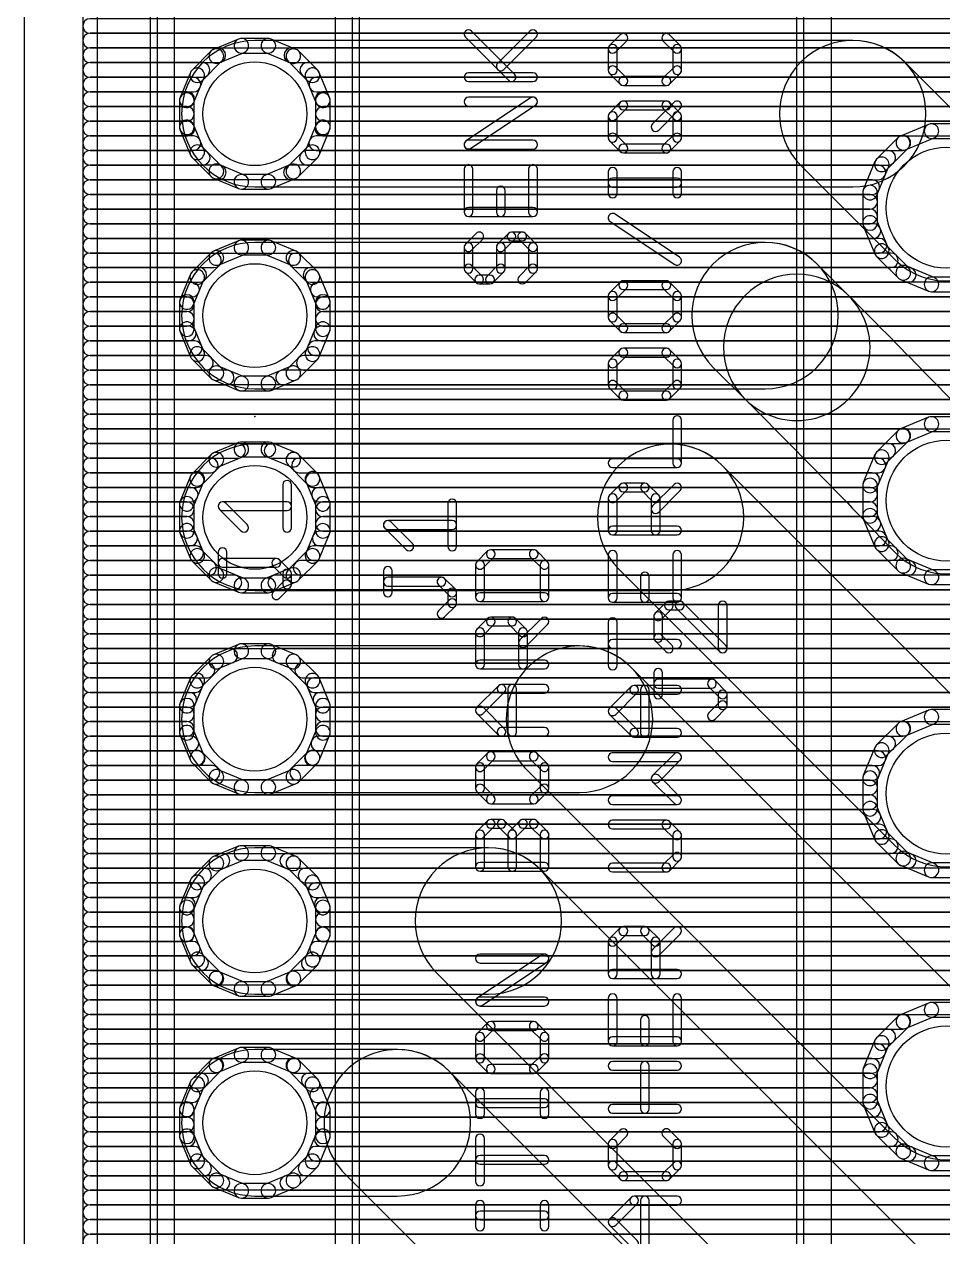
# Model space of a CAD drawing. Extents: x 0 to 26.1, y 0 to 65.5.
# Drawn here: x 0 to 15.93, y 21.67 to 42.7 of the extents above; entities that cross this region are included whole.
import ezdxf

# ---------------------------------------------------------------- set-up
doc = ezdxf.new("R2010")
doc.units = 0
for name, color, linetype in [('1-Top', 22, 'CONTINUOUS'), ('16-Bottom', 175, 'CONTINUOUS'), ('17-Pads', 82, 'CONTINUOUS'), ('20-Dimension', 7, 'CONTINUOUS'), ('21-tPlace', 253, 'CONTINUOUS'), ('23-tOrigins', 7, 'CONTINUOUS'), ('25-tNames', 253, 'CONTINUOUS'), ('46-Milling', 140, 'CONTINUOUS'), ('51-tDocu', 22, 'CONTINUOUS')]:
    doc.layers.add(name, color=color, linetype=linetype)

# ---------------------------------------------------------------- blocks, each defined once
blk = doc.blocks.new('ROUNDP')
blk.add_circle((0, 0), 0.5)

msp = doc.modelspace()

# ---------------------------------------------------------------- linework, layer by layer
at = {"layer": '1-Top'}
for points in [[(4, 39.88), (14.37, 39.88, 1), (14.37, 42.42), (4, 42.42, 1)], [(13.472, 40.252), (15.102, 38.622, 1), (16.898, 40.418), (15.268, 42.048, 1)], [(4, 36.38), (12.85, 36.38, 1), (12.85, 38.92), (4, 38.92, 1)], [(11.952, 36.752), (12.502, 36.202, 1), (14.298, 37.998), (13.748, 38.548, 1)], [(15.0817, 33.5627, 1), (16.9183, 35.3173, 0.0057), (14.298, 37.998, 1), (12.502, 36.202, -0.0057)], [(4, 32.88), (11.21, 32.88, 1), (11.21, 35.42), (4, 35.42, 1)], [(10.312, 33.252), (15.102, 28.462, 1), (16.898, 30.258), (12.108, 35.048, 1)], [(4, 29.38), (9.63, 29.38, 1), (9.63, 31.92), (4, 31.92, 1)], [(8.732, 29.752), (15.102, 23.382, 1), (16.898, 25.178), (10.528, 31.548, 1)], [(4, 25.88), (8.05, 25.88, 1), (8.05, 28.42), (4, 28.42, 1)], [(7.152, 26.252), (15.102, 18.302, 1), (16.898, 20.098), (8.948, 28.048, 1)], [(4, 22.38), (6.47, 22.38, 1), (6.47, 24.92), (4, 24.92, 1)], [(5.572, 22.752), (15.102, 13.222, 1), (16.898, 15.018), (7.368, 24.548, 1)]]:
    msp.add_lwpolyline(points, format="xyb", close=True, dxfattribs=at)
at = {"layer": '16-Bottom'}
for points in [[(1.2699, 1.1429), (1.2699, 64.357, 1), (1.0159, 64.357), (1.0159, 1.1429, 1)], [(1.1429, 42.545), (25.7657, 42.545, 1), (25.7657, 42.799), (1.1429, 42.799, 1)], [(1.1429, 42.291), (25.7653, 42.291, 1), (25.7653, 42.545), (1.1429, 42.545, 1)], [(1.1429, 42.037), (3.3662, 42.037, 1), (3.3662, 42.291), (1.1429, 42.291, 1)], [(3.2421, 42.2396), (2.9103, 41.9078, 1), (3.0899, 41.7282), (3.4217, 42.06, 1)], [(3.7167, 42.4466), (3.2833, 42.2671, 1), (3.3805, 42.0325), (3.8139, 42.212, 1)], [(4.2346, 42.4563), (3.7653, 42.4563, 1), (3.7653, 42.2023), (4.2346, 42.2023, 1)], [(4.7166, 42.2671), (4.2832, 42.4466, 1), (4.186, 42.212), (4.6194, 42.0325, 1)], [(4.6338, 42.037), (25.7649, 42.037, 1), (25.7649, 42.291), (4.6338, 42.291, 1)], [(5.0896, 41.9078), (4.7578, 42.2396, 1), (4.5782, 42.06), (4.91, 41.7282, 1)], [(1.1429, 41.783), (3.0921, 41.783, 1), (3.0921, 42.037), (1.1429, 42.037, 1)], [(2.8828, 41.8666), (2.7033, 41.4332, 1), (2.9379, 41.336), (3.1174, 41.7694, 1)], [(4.9078, 41.783), (25.7646, 41.783, 1), (25.7646, 42.037), (4.9078, 42.037, 1)], [(5.2966, 41.4332), (5.1171, 41.8666, 1), (4.8825, 41.7694), (5.062, 41.336, 1)], [(1.1429, 41.529), (2.9331, 41.529, 1), (2.9331, 41.783), (1.1429, 41.783, 1)], [(5.0669, 41.529), (25.7642, 41.529, 1), (25.7642, 41.783), (5.0669, 41.783, 1)], [(1.1429, 41.275), (2.8279, 41.275, 1), (2.8279, 41.529), (1.1429, 41.529, 1)], [(2.6936, 41.3846), (2.6936, 40.9153, 1), (2.9476, 40.9153), (2.9476, 41.3846, 1)], [(5.1721, 41.275), (25.7638, 41.275, 1), (25.7638, 41.529), (5.1721, 41.529, 1)], [(5.3063, 40.9153), (5.3063, 41.3846, 1), (5.0523, 41.3846), (5.0523, 40.9153, 1)], [(1.1429, 41.021), (2.8206, 41.021, 1), (2.8206, 41.275), (1.1429, 41.275, 1)], [(5.1793, 41.021), (25.7634, 41.021, 1), (25.7634, 41.275), (5.1793, 41.275, 1)], [(1.1429, 40.767), (2.8294, 40.767, 1), (2.8294, 41.021), (1.1429, 41.021, 1)], [(2.7033, 40.8667), (2.8828, 40.4333, 1), (3.1174, 40.5305), (2.9379, 40.9639, 1)], [(5.1171, 40.4333), (5.2966, 40.8667, 1), (5.062, 40.9639), (4.8825, 40.5305, 1)], [(5.1704, 40.767), (25.763, 40.767, 1), (25.763, 41.021), (5.1704, 41.021, 1)], [(15.6869, 40.9666), (15.1983, 40.7642, 1), (15.2955, 40.5296), (15.7841, 40.732, 1)], [(16.2644, 40.9763), (15.7355, 40.9763, 1), (15.7355, 40.7223), (16.2644, 40.7223, 1)], [(1.1429, 40.513), (2.9346, 40.513, 1), (2.9346, 40.767), (1.1429, 40.767, 1)], [(2.9103, 40.3921), (3.2421, 40.0603, 1), (3.4217, 40.2399), (3.0899, 40.5717, 1)], [(4.7578, 40.0603), (5.0896, 40.3921, 1), (4.91, 40.5717), (4.5782, 40.2399, 1)], [(5.0652, 40.513), (15.24, 40.513, 1), (15.24, 40.767), (5.0652, 40.767, 1)], [(15.1571, 40.7367), (14.7832, 40.3628, 1), (14.9628, 40.1832), (15.3367, 40.5571, 1)], [(1.1429, 40.259), (3.096, 40.259, 1), (3.096, 40.513), (1.1429, 40.513, 1)], [(4.9039, 40.259), (14.986, 40.259, 1), (14.986, 40.513), (4.9039, 40.513, 1)], [(14.7557, 40.3216), (14.5533, 39.833, 1), (14.7879, 39.7358), (14.9903, 40.2244, 1)], [(1.1429, 40.005), (3.3756, 40.005, 1), (3.3756, 40.259), (1.1429, 40.259, 1)], [(3.2833, 40.0328), (3.7167, 39.8533, 1), (3.8139, 40.0879), (3.3805, 40.2674, 1)], [(4.2832, 39.8533), (4.7166, 40.0328, 1), (4.6194, 40.2674), (4.186, 40.0879, 1)], [(4.6242, 40.005), (14.8146, 40.005, 1), (14.8146, 40.259), (4.6242, 40.259, 1)], [(1.1429, 39.751), (14.7094, 39.751, 1), (14.7094, 40.005), (1.1429, 40.005, 1)], [(3.7653, 39.8436), (4.2346, 39.8436, 1), (4.2346, 40.0976), (3.7653, 40.0976, 1)], [(1.1429, 39.497), (14.6706, 39.497, 1), (14.6706, 39.751), (1.1429, 39.751, 1)], [(14.5436, 39.7844), (14.5436, 39.2555, 1), (14.7976, 39.2555), (14.7976, 39.7844, 1)], [(1.1429, 39.243), (14.6706, 39.243, 1), (14.6706, 39.497), (1.1429, 39.497, 1)], [(14.5533, 39.2069), (14.7557, 38.7183, 1), (14.9903, 38.8155), (14.7879, 39.3041, 1)], [(1.1429, 38.989), (14.7283, 38.989, 1), (14.7283, 39.243), (1.1429, 39.243, 1)], [(1.1429, 38.735), (14.8336, 38.735, 1), (14.8336, 38.989), (1.1429, 38.989, 1)], [(3.7167, 38.9466), (3.2833, 38.7671, 1), (3.3805, 38.5325), (3.8139, 38.712, 1)], [(4.2346, 38.9563), (3.7653, 38.9563, 1), (3.7653, 38.7023), (4.2346, 38.7023, 1)], [(4.7166, 38.7671), (4.2832, 38.9466, 1), (4.186, 38.712), (4.6194, 38.5325, 1)], [(1.1429, 38.481), (3.2901, 38.481, 1), (3.2901, 38.735), (1.1429, 38.735, 1)], [(3.2421, 38.7396), (2.9103, 38.4078, 1), (3.0899, 38.2282), (3.4217, 38.56, 1)], [(5.0896, 38.4078), (4.7578, 38.7396, 1), (4.5782, 38.56), (4.91, 38.2282, 1)], [(4.7098, 38.481), (15.0319, 38.481, 1), (15.0319, 38.735), (4.7098, 38.735, 1)], [(14.7832, 38.6771), (15.1571, 38.3032, 1), (15.3367, 38.4828), (14.9628, 38.8567, 1)], [(15.1983, 38.2757), (15.6869, 38.0733, 1), (15.7841, 38.3079), (15.2955, 38.5103, 1)], [(1.1429, 38.227), (3.0361, 38.227, 1), (3.0361, 38.481), (1.1429, 38.481, 1)], [(2.8828, 38.3666), (2.7033, 37.9332, 1), (2.9379, 37.836), (3.1174, 38.2694, 1)], [(4.9638, 38.227), (15.341, 38.227, 1), (15.341, 38.481), (4.9638, 38.481, 1)], [(5.2966, 37.9332), (5.1171, 38.3666, 1), (4.8825, 38.2694), (5.062, 37.836, 1)], [(15.7355, 38.0636), (16.2644, 38.0636, 1), (16.2644, 38.3176), (15.7355, 38.3176, 1)], [(1.1429, 37.973), (2.9099, 37.973, 1), (2.9099, 38.227), (1.1429, 38.227, 1)], [(5.0901, 37.973), (25.7586, 37.973, 1), (25.7586, 38.227), (5.0901, 38.227, 1)], [(1.1429, 37.719), (2.8206, 37.719, 1), (2.8206, 37.973), (1.1429, 37.973, 1)], [(2.6936, 37.8846), (2.6936, 37.4153, 1), (2.9476, 37.4153), (2.9476, 37.8846, 1)], [(5.3063, 37.4153), (5.3063, 37.8846, 1), (5.0523, 37.8846), (5.0523, 37.4153, 1)], [(5.1793, 37.719), (25.7583, 37.719, 1), (25.7583, 37.973), (5.1793, 37.973, 1)], [(1.1429, 37.465), (2.8206, 37.465, 1), (2.8206, 37.719), (1.1429, 37.719, 1)], [(5.1793, 37.465), (25.7579, 37.465, 1), (25.7579, 37.719), (5.1793, 37.719, 1)], [(1.1429, 37.211), (2.8526, 37.211, 1), (2.8526, 37.465), (1.1429, 37.465, 1)], [(2.7033, 37.3667), (2.8828, 36.9333, 1), (3.1174, 37.0305), (2.9379, 37.4639, 1)], [(5.1171, 36.9333), (5.2966, 37.3667, 1), (5.062, 37.4639), (4.8825, 37.0305, 1)], [(5.1472, 37.211), (25.7575, 37.211, 1), (25.7575, 37.465), (5.1472, 37.465, 1)], [(1.1429, 36.957), (2.9578, 36.957, 1), (2.9578, 37.211), (1.1429, 37.211, 1)], [(2.9103, 36.8921), (3.2421, 36.5603, 1), (3.4217, 36.7399), (3.0899, 37.0717, 1)], [(4.7578, 36.5603), (5.0896, 36.8921, 1), (4.91, 37.0717), (4.5782, 36.7399, 1)], [(5.042, 36.957), (25.7571, 36.957, 1), (25.7571, 37.211), (5.042, 37.211, 1)], [(1.1429, 36.703), (3.152, 36.703, 1), (3.152, 36.957), (1.1429, 36.957, 1)], [(4.8479, 36.703), (25.7567, 36.703, 1), (25.7567, 36.957), (4.8479, 36.957, 1)], [(1.1429, 36.449), (3.5108, 36.449, 1), (3.5108, 36.703), (1.1429, 36.703, 1)], [(3.2833, 36.5328), (3.7167, 36.3533, 1), (3.8139, 36.5879), (3.3805, 36.7674, 1)], [(3.7653, 36.3436), (4.2346, 36.3436, 1), (4.2346, 36.5976), (3.7653, 36.5976, 1)], [(4.2832, 36.3533), (4.7166, 36.5328, 1), (4.6194, 36.7674), (4.186, 36.5879, 1)], [(4.489, 36.449), (25.7563, 36.449, 1), (25.7563, 36.703), (4.489, 36.703, 1)], [(1.1429, 36.195), (25.7559, 36.195, 1), (25.7559, 36.449), (1.1429, 36.449, 1)], [(1.1429, 35.941), (25.7555, 35.941, 1), (25.7555, 36.195), (1.1429, 36.195, 1)], [(1.1429, 35.687), (25.7551, 35.687, 1), (25.7551, 35.941), (1.1429, 35.941, 1)], [(15.6869, 35.8866), (15.1983, 35.6842, 1), (15.2955, 35.4496), (15.7841, 35.652, 1)], [(16.2644, 35.8963), (15.7355, 35.8963, 1), (15.7355, 35.6423), (16.2644, 35.6423, 1)], [(1.1429, 35.433), (15.24, 35.433, 1), (15.24, 35.687), (1.1429, 35.687, 1)], [(15.1571, 35.6567), (14.7832, 35.2828, 1), (14.9628, 35.1032), (15.3367, 35.4771, 1)], [(1.1429, 35.179), (3.7091, 35.179, 1), (3.7091, 35.433), (1.1429, 35.433, 1)], [(3.7167, 35.4466), (3.2833, 35.2671, 1), (3.3805, 35.0325), (3.8139, 35.212, 1)], [(4.2346, 35.4563), (3.7653, 35.4563, 1), (3.7653, 35.2023), (4.2346, 35.2023, 1)], [(4.7166, 35.2671), (4.2832, 35.4466, 1), (4.186, 35.212), (4.6194, 35.0325, 1)], [(4.2909, 35.179), (14.986, 35.179, 1), (14.986, 35.433), (4.2909, 35.433, 1)], [(1.1429, 34.925), (3.2341, 34.925, 1), (3.2341, 35.179), (1.1429, 35.179, 1)], [(3.2421, 35.2396), (2.9103, 34.9078, 1), (3.0899, 34.7282), (3.4217, 35.06, 1)], [(5.0896, 34.9078), (4.7578, 35.2396, 1), (4.5782, 35.06), (4.91, 34.7282, 1)], [(4.7658, 34.925), (14.8146, 34.925, 1), (14.8146, 35.179), (4.7658, 35.179, 1)], [(14.7557, 35.2416), (14.5533, 34.753, 1), (14.7879, 34.6558), (14.9903, 35.1444, 1)], [(1.1429, 34.671), (2.9919, 34.671, 1), (2.9919, 34.925), (1.1429, 34.925, 1)], [(2.8828, 34.8666), (2.7033, 34.4332, 1), (2.9379, 34.336), (3.1174, 34.7694, 1)], [(5.2966, 34.4332), (5.1171, 34.8666, 1), (4.8825, 34.7694), (5.062, 34.336, 1)], [(5.0081, 34.671), (14.7094, 34.671, 1), (14.7094, 34.925), (5.0081, 34.925, 1)], [(14.5436, 34.7044), (14.5436, 34.1755, 1), (14.7976, 34.1755), (14.7976, 34.7044, 1)], [(1.1429, 34.417), (2.8867, 34.417, 1), (2.8867, 34.671), (1.1429, 34.671, 1)], [(2.6936, 34.3846), (2.6936, 33.9153, 1), (2.9476, 33.9153), (2.9476, 34.3846, 1)], [(5.1133, 34.417), (14.6706, 34.417, 1), (14.6706, 34.671), (5.1133, 34.671, 1)], [(5.3063, 33.9153), (5.3063, 34.3846, 1), (5.0523, 34.3846), (5.0523, 33.9153, 1)], [(1.1429, 34.163), (2.8206, 34.163, 1), (2.8206, 34.417), (1.1429, 34.417, 1)], [(5.1793, 34.163), (14.6706, 34.163, 1), (14.6706, 34.417), (5.1793, 34.417, 1)], [(14.5533, 34.1269), (14.7557, 33.6383, 1), (14.9903, 33.7355), (14.7879, 34.2241, 1)], [(1.1429, 33.909), (2.8206, 33.909, 1), (2.8206, 34.163), (1.1429, 34.163, 1)], [(5.1793, 33.909), (14.7283, 33.909, 1), (14.7283, 34.163), (5.1793, 34.163, 1)], [(1.1429, 33.655), (2.8758, 33.655, 1), (2.8758, 33.909), (1.1429, 33.909, 1)], [(2.7033, 33.8667), (2.8828, 33.4333, 1), (3.1174, 33.5305), (2.9379, 33.9639, 1)], [(5.1171, 33.4333), (5.2966, 33.8667, 1), (5.062, 33.9639), (4.8825, 33.5305, 1)], [(5.124, 33.655), (14.8336, 33.655, 1), (14.8336, 33.909), (5.124, 33.909, 1)], [(1.1429, 33.401), (2.981, 33.401, 1), (2.981, 33.655), (1.1429, 33.655, 1)], [(5.0188, 33.401), (15.0319, 33.401, 1), (15.0319, 33.655), (5.0188, 33.655, 1)], [(14.7832, 33.5971), (15.1571, 33.2232, 1), (15.3367, 33.4028), (14.9628, 33.7767, 1)], [(2.9103, 33.3921), (3.2421, 33.0603, 1), (3.4217, 33.2399), (3.0899, 33.5717, 1)], [(4.7578, 33.0603), (5.0896, 33.3921, 1), (4.91, 33.5717), (4.5782, 33.2399, 1)], [(15.1983, 33.1957), (15.6869, 32.9933, 1), (15.7841, 33.2279), (15.2955, 33.4303, 1)], [(1.1429, 33.147), (3.208, 33.147, 1), (3.208, 33.401), (1.1429, 33.401, 1)], [(3.2833, 33.0328), (3.7167, 32.8533, 1), (3.8139, 33.0879), (3.3805, 33.2674, 1)], [(4.2832, 32.8533), (4.7166, 33.0328, 1), (4.6194, 33.2674), (4.186, 33.0879, 1)], [(4.7919, 33.147), (15.341, 33.147, 1), (15.341, 33.401), (4.7919, 33.401, 1)], [(15.7355, 32.9836), (16.2644, 32.9836, 1), (16.2644, 33.2376), (15.7355, 33.2376, 1)], [(1.1429, 32.893), (3.646, 32.893, 1), (3.646, 33.147), (1.1429, 33.147, 1)], [(3.7653, 32.8436), (4.2346, 32.8436, 1), (4.2346, 33.0976), (3.7653, 33.0976, 1)], [(4.3538, 32.893), (25.7508, 32.893, 1), (25.7508, 33.147), (4.3538, 33.147, 1)], [(1.1429, 32.639), (25.7504, 32.639, 1), (25.7504, 32.893), (1.1429, 32.893, 1)], [(1.1429, 32.385), (25.75, 32.385, 1), (25.75, 32.639), (1.1429, 32.639, 1)], [(1.1429, 32.131), (25.7496, 32.131, 1), (25.7496, 32.385), (1.1429, 32.385, 1)], [(1.1429, 31.877), (25.7492, 31.877, 1), (25.7492, 32.131), (1.1429, 32.131, 1)], [(1.1429, 31.623), (3.5739, 31.623, 1), (3.5739, 31.877), (1.1429, 31.877, 1)], [(3.2421, 31.7396), (2.9103, 31.4078, 1), (3.0899, 31.2282), (3.4217, 31.56, 1)], [(3.7167, 31.9466), (3.2833, 31.7671, 1), (3.3805, 31.5325), (3.8139, 31.712, 1)], [(4.2346, 31.9563), (3.7653, 31.9563, 1), (3.7653, 31.7023), (4.2346, 31.7023, 1)], [(4.7166, 31.7671), (4.2832, 31.9466, 1), (4.186, 31.712), (4.6194, 31.5325, 1)], [(4.4261, 31.623), (25.7488, 31.623, 1), (25.7488, 31.877), (4.4261, 31.877, 1)], [(5.0896, 31.4078), (4.7578, 31.7396, 1), (4.5782, 31.56), (4.91, 31.2282, 1)], [(1.1429, 31.369), (3.1781, 31.369, 1), (3.1781, 31.623), (1.1429, 31.623, 1)], [(4.8218, 31.369), (25.7484, 31.369, 1), (25.7484, 31.623), (4.8218, 31.623, 1)], [(1.1429, 31.115), (2.9687, 31.115, 1), (2.9687, 31.369), (1.1429, 31.369, 1)], [(2.8828, 31.3666), (2.7033, 30.9332, 1), (2.9379, 30.836), (3.1174, 31.2694, 1)], [(5.2966, 30.9332), (5.1171, 31.3666, 1), (4.8825, 31.2694), (5.062, 30.836, 1)], [(5.0313, 31.115), (25.748, 31.115, 1), (25.748, 31.369), (5.0313, 31.369, 1)], [(1.1429, 30.861), (2.8635, 30.861, 1), (2.8635, 31.115), (1.1429, 31.115, 1)], [(2.6936, 30.8846), (2.6936, 30.4153, 1), (2.9476, 30.4153), (2.9476, 30.8846, 1)], [(5.1365, 30.861), (25.7476, 30.861, 1), (25.7476, 31.115), (5.1365, 31.115, 1)], [(5.3063, 30.4153), (5.3063, 30.8846, 1), (5.0523, 30.8846), (5.0523, 30.4153, 1)], [(1.1429, 30.607), (2.8206, 30.607, 1), (2.8206, 30.861), (1.1429, 30.861, 1)], [(5.1793, 30.607), (25.7472, 30.607, 1), (25.7472, 30.861), (5.1793, 30.861, 1)], [(15.6869, 30.8066), (15.1983, 30.6042, 1), (15.2955, 30.3696), (15.7841, 30.572, 1)], [(16.2644, 30.8163), (15.7355, 30.8163, 1), (15.7355, 30.5623), (16.2644, 30.5623, 1)], [(1.1429, 30.353), (2.8206, 30.353, 1), (2.8206, 30.607), (1.1429, 30.607, 1)], [(2.7033, 30.3667), (2.8828, 29.9333, 1), (3.1174, 30.0305), (2.9379, 30.4639, 1)], [(5.1171, 29.9333), (5.2966, 30.3667, 1), (5.062, 30.4639), (4.8825, 30.0305, 1)], [(5.1793, 30.353), (15.24, 30.353, 1), (15.24, 30.607), (5.1793, 30.607, 1)], [(15.1571, 30.5767), (14.7832, 30.2028, 1), (14.9628, 30.0232), (15.3367, 30.3971, 1)], [(1.1429, 30.099), (2.899, 30.099, 1), (2.899, 30.353), (1.1429, 30.353, 1)], [(5.1008, 30.099), (14.986, 30.099, 1), (14.986, 30.353), (5.1008, 30.353, 1)], [(1.1429, 29.845), (3.01, 29.845, 1), (3.01, 30.099), (1.1429, 30.099, 1)], [(2.9103, 29.8921), (3.2421, 29.5603, 1), (3.4217, 29.7399), (3.0899, 30.0717, 1)], [(4.7578, 29.5603), (5.0896, 29.8921, 1), (4.91, 30.0717), (4.5782, 29.7399, 1)], [(4.9899, 29.845), (14.8146, 29.845, 1), (14.8146, 30.099), (4.9899, 30.099, 1)], [(14.7557, 30.1616), (14.5533, 29.673, 1), (14.7879, 29.5758), (14.9903, 30.0644, 1)], [(1.1429, 29.591), (3.264, 29.591, 1), (3.264, 29.845), (1.1429, 29.845, 1)], [(3.2833, 29.5328), (3.7167, 29.3533, 1), (3.8139, 29.5879), (3.3805, 29.7674, 1)], [(4.2832, 29.3533), (4.7166, 29.5328, 1), (4.6194, 29.7674), (4.186, 29.5879, 1)], [(4.7359, 29.591), (14.7094, 29.591, 1), (14.7094, 29.845), (4.7359, 29.845, 1)], [(14.5436, 29.6244), (14.5436, 29.0955, 1), (14.7976, 29.0955), (14.7976, 29.6244, 1)], [(1.1429, 29.337), (14.6706, 29.337, 1), (14.6706, 29.591), (1.1429, 29.591, 1)], [(3.7653, 29.3436), (4.2346, 29.3436, 1), (4.2346, 29.5976), (3.7653, 29.5976, 1)], [(1.1429, 29.083), (14.6706, 29.083, 1), (14.6706, 29.337), (1.1429, 29.337, 1)], [(1.1429, 28.829), (14.7283, 28.829, 1), (14.7283, 29.083), (1.1429, 29.083, 1)], [(14.5533, 29.0469), (14.7557, 28.5583, 1), (14.9903, 28.6555), (14.7879, 29.1441, 1)], [(1.1429, 28.575), (14.8336, 28.575, 1), (14.8336, 28.829), (1.1429, 28.829, 1)], [(14.7832, 28.5171), (15.1571, 28.1432, 1), (15.3367, 28.3228), (14.9628, 28.6967, 1)], [(1.1429, 28.321), (15.0319, 28.321, 1), (15.0319, 28.575), (1.1429, 28.575, 1)], [(3.7167, 28.4466), (3.2833, 28.2671, 1), (3.3805, 28.0325), (3.8139, 28.212, 1)], [(4.2346, 28.4563), (3.7653, 28.4563, 1), (3.7653, 28.2023), (4.2346, 28.2023, 1)], [(4.7166, 28.2671), (4.2832, 28.4466, 1), (4.186, 28.212), (4.6194, 28.0325, 1)], [(1.1429, 28.067), (3.4387, 28.067, 1), (3.4387, 28.321), (1.1429, 28.321, 1)], [(3.2421, 28.2396), (2.9103, 27.9078, 1), (3.0899, 27.7282), (3.4217, 28.06, 1)], [(4.5613, 28.067), (15.341, 28.067, 1), (15.341, 28.321), (4.5613, 28.321, 1)], [(5.0896, 27.9078), (4.7578, 28.2396, 1), (4.5782, 28.06), (4.91, 27.7282, 1)], [(15.1983, 28.1157), (15.6869, 27.9133, 1), (15.7841, 28.1479), (15.2955, 28.3503, 1)], [(1.1429, 27.813), (3.1221, 27.813, 1), (3.1221, 28.067), (1.1429, 28.067, 1)], [(4.8778, 27.813), (25.7429, 27.813, 1), (25.7429, 28.067), (4.8778, 28.067, 1)], [(15.7355, 27.9036), (16.2644, 27.9036, 1), (16.2644, 28.1576), (15.7355, 28.1576, 1)], [(1.1429, 27.559), (2.9455, 27.559, 1), (2.9455, 27.813), (1.1429, 27.813, 1)], [(2.8828, 27.8666), (2.7033, 27.4332, 1), (2.9379, 27.336), (3.1174, 27.7694, 1)], [(5.2966, 27.4332), (5.1171, 27.8666, 1), (4.8825, 27.7694), (5.062, 27.336, 1)], [(5.0545, 27.559), (25.7425, 27.559, 1), (25.7425, 27.813), (5.0545, 27.813, 1)], [(1.1429, 27.305), (2.8403, 27.305, 1), (2.8403, 27.559), (1.1429, 27.559, 1)], [(5.1597, 27.305), (25.7421, 27.305, 1), (25.7421, 27.559), (5.1597, 27.559, 1)], [(2.6936, 27.3846), (2.6936, 26.9153, 1), (2.9476, 26.9153), (2.9476, 27.3846, 1)], [(5.3063, 26.9153), (5.3063, 27.3846, 1), (5.0523, 27.3846), (5.0523, 26.9153, 1)], [(1.1429, 27.051), (2.8206, 27.051, 1), (2.8206, 27.305), (1.1429, 27.305, 1)], [(5.1793, 27.051), (25.7417, 27.051, 1), (25.7417, 27.305), (5.1793, 27.305, 1)], [(1.1429, 26.797), (2.8206, 26.797, 1), (2.8206, 27.051), (1.1429, 27.051, 1)], [(2.7033, 26.8667), (2.8828, 26.4333, 1), (3.1174, 26.5305), (2.9379, 26.9639, 1)], [(5.1171, 26.4333), (5.2966, 26.8667, 1), (5.062, 26.9639), (4.8825, 26.5305, 1)], [(5.1793, 26.797), (25.7413, 26.797, 1), (25.7413, 27.051), (5.1793, 27.051, 1)], [(1.1429, 26.543), (2.9221, 26.543, 1), (2.9221, 26.797), (1.1429, 26.797, 1)], [(5.0777, 26.543), (25.7409, 26.543, 1), (25.7409, 26.797), (5.0777, 26.797, 1)], [(1.1429, 26.289), (3.066, 26.289, 1), (3.066, 26.543), (1.1429, 26.543, 1)], [(2.9103, 26.3921), (3.2421, 26.0603, 1), (3.4217, 26.2399), (3.0899, 26.5717, 1)], [(4.7578, 26.0603), (5.0896, 26.3921, 1), (4.91, 26.5717), (4.5782, 26.2399, 1)], [(4.9339, 26.289), (25.7405, 26.289, 1), (25.7405, 26.543), (4.9339, 26.543, 1)], [(1.1429, 26.035), (3.32, 26.035, 1), (3.32, 26.289), (1.1429, 26.289, 1)], [(4.6799, 26.035), (25.7401, 26.035, 1), (25.7401, 26.289), (4.6799, 26.289, 1)], [(3.2833, 26.0328), (3.7167, 25.8533, 1), (3.8139, 26.0879), (3.3805, 26.2674, 1)], [(3.7653, 25.8436), (4.2346, 25.8436, 1), (4.2346, 26.0976), (3.7653, 26.0976, 1)], [(4.2832, 25.8533), (4.7166, 26.0328, 1), (4.6194, 26.2674), (4.186, 26.0879, 1)], [(1.1429, 25.781), (25.7397, 25.781, 1), (25.7397, 26.035), (1.1429, 26.035, 1)], [(1.1429, 25.527), (25.7393, 25.527, 1), (25.7393, 25.781), (1.1429, 25.781, 1)], [(15.6869, 25.7266), (15.1983, 25.5242, 1), (15.2955, 25.2896), (15.7841, 25.492, 1)], [(16.2644, 25.7363), (15.7355, 25.7363, 1), (15.7355, 25.4823), (16.2644, 25.4823, 1)], [(1.1429, 25.273), (15.24, 25.273, 1), (15.24, 25.527), (1.1429, 25.527, 1)], [(15.1571, 25.4967), (14.7832, 25.1228, 1), (14.9628, 24.9432), (15.3367, 25.3171, 1)], [(1.1429, 25.019), (14.986, 25.019, 1), (14.986, 25.273), (1.1429, 25.273, 1)], [(14.7557, 25.0816), (14.5533, 24.593, 1), (14.7879, 24.4958), (14.9903, 24.9844, 1)], [(1.1429, 24.765), (14.8146, 24.765, 1), (14.8146, 25.019), (1.1429, 25.019, 1)], [(3.7167, 24.9466), (3.2833, 24.7671, 1), (3.3805, 24.5325), (3.8139, 24.712, 1)], [(4.2346, 24.9563), (3.7653, 24.9563, 1), (3.7653, 24.7023), (4.2346, 24.7023, 1)], [(4.7166, 24.7671), (4.2832, 24.9466, 1), (4.186, 24.712), (4.6194, 24.5325, 1)], [(1.1429, 24.511), (3.3201, 24.511, 1), (3.3201, 24.765), (1.1429, 24.765, 1)], [(3.2421, 24.7396), (2.9103, 24.4078, 1), (3.0899, 24.2282), (3.4217, 24.56, 1)], [(5.0896, 24.4078), (4.7578, 24.7396, 1), (4.5782, 24.56), (4.91, 24.2282, 1)], [(4.6798, 24.511), (14.7094, 24.511, 1), (14.7094, 24.765), (4.6798, 24.765, 1)], [(14.5436, 24.5444), (14.5436, 24.0155, 1), (14.7976, 24.0155), (14.7976, 24.5444, 1)], [(1.1429, 24.257), (3.0661, 24.257, 1), (3.0661, 24.511), (1.1429, 24.511, 1)], [(2.8828, 24.3666), (2.7033, 23.9332, 1), (2.9379, 23.836), (3.1174, 24.2694, 1)], [(4.9338, 24.257), (14.6706, 24.257, 1), (14.6706, 24.511), (4.9338, 24.511, 1)], [(5.2966, 23.9332), (5.1171, 24.3666, 1), (4.8825, 24.2694), (5.062, 23.836, 1)], [(1.1429, 24.003), (2.9223, 24.003, 1), (2.9223, 24.257), (1.1429, 24.257, 1)], [(5.0777, 24.003), (14.6706, 24.003, 1), (14.6706, 24.257), (5.0777, 24.257, 1)], [(1.1429, 23.749), (2.8206, 23.749, 1), (2.8206, 24.003), (1.1429, 24.003, 1)], [(2.6936, 23.8846), (2.6936, 23.4153, 1), (2.9476, 23.4153), (2.9476, 23.8846, 1)], [(5.3063, 23.4153), (5.3063, 23.8846, 1), (5.0523, 23.8846), (5.0523, 23.4153, 1)], [(5.1793, 23.749), (14.7283, 23.749, 1), (14.7283, 24.003), (5.1793, 24.003, 1)], [(14.5533, 23.9669), (14.7557, 23.4783, 1), (14.9903, 23.5755), (14.7879, 24.0641, 1)], [(1.1429, 23.495), (2.8206, 23.495, 1), (2.8206, 23.749), (1.1429, 23.749, 1)], [(5.1793, 23.495), (14.8336, 23.495, 1), (14.8336, 23.749), (5.1793, 23.749, 1)], [(14.7832, 23.4371), (15.1571, 23.0632, 1), (15.3367, 23.2428), (14.9628, 23.6167, 1)], [(1.1429, 23.241), (2.8401, 23.241, 1), (2.8401, 23.495), (1.1429, 23.495, 1)], [(2.7033, 23.3667), (2.8828, 22.9333, 1), (3.1174, 23.0305), (2.9379, 23.4639, 1)], [(5.1171, 22.9333), (5.2966, 23.3667, 1), (5.062, 23.4639), (4.8825, 23.0305, 1)], [(5.1597, 23.241), (15.0319, 23.241, 1), (15.0319, 23.495), (5.1597, 23.495, 1)], [(1.1429, 22.987), (2.9453, 22.987, 1), (2.9453, 23.241), (1.1429, 23.241, 1)], [(5.0545, 22.987), (15.341, 22.987, 1), (15.341, 23.241), (5.0545, 23.241, 1)], [(15.1983, 23.0357), (15.6869, 22.8333, 1), (15.7841, 23.0679), (15.2955, 23.2703, 1)], [(1.1429, 22.733), (3.122, 22.733, 1), (3.122, 22.987), (1.1429, 22.987, 1)], [(2.9103, 22.8921), (3.2421, 22.5603, 1), (3.4217, 22.7399), (3.0899, 23.0717, 1)], [(4.7578, 22.5603), (5.0896, 22.8921, 1), (4.91, 23.0717), (4.5782, 22.7399, 1)], [(4.8779, 22.733), (25.735, 22.733, 1), (25.735, 22.987), (4.8779, 22.987, 1)], [(15.7355, 22.8236), (16.2644, 22.8236, 1), (16.2644, 23.0776), (15.7355, 23.0776, 1)], [(1.1429, 22.479), (3.4383, 22.479, 1), (3.4383, 22.733), (1.1429, 22.733, 1)], [(3.2833, 22.5328), (3.7167, 22.3533, 1), (3.8139, 22.5879), (3.3805, 22.7674, 1)], [(4.2832, 22.3533), (4.7166, 22.5328, 1), (4.6194, 22.7674), (4.186, 22.5879, 1)], [(4.5615, 22.479), (25.7346, 22.479, 1), (25.7346, 22.733), (4.5615, 22.733, 1)], [(3.7653, 22.3436), (4.2346, 22.3436, 1), (4.2346, 22.5976), (3.7653, 22.5976, 1)], [(1.1429, 22.225), (25.7342, 22.225, 1), (25.7342, 22.479), (1.1429, 22.479, 1)], [(1.1429, 21.971), (25.7338, 21.971, 1), (25.7338, 22.225), (1.1429, 22.225, 1)], [(1.1429, 21.717), (25.7334, 21.717, 1), (25.7334, 21.971), (1.1429, 21.971, 1)], [(1.1429, 21.463), (25.733, 21.463, 1), (25.733, 21.717), (1.1429, 21.717, 1)]]:
    msp.add_lwpolyline(points, format="xyb", close=True, dxfattribs=at)
at = {"layer": '20-Dimension'}
msp.add_line((0, 65.5), (0, 0), dxfattribs=at)
at = {"layer": '21-tPlace'}
for points in [[(13.5235, 0.785), (13.5235, 63.015, 1), (13.3965, 63.015), (13.3965, 0.785, 1)], [(2.3135, 14.9), (2.3135, 56.9, 1), (2.1865, 56.9), (2.1865, 14.9, 1)], [(5.6865, 56.9), (5.6865, 14.9, 1), (5.8135, 14.9), (5.8135, 56.9, 1)], [(8.5049, 41.838), (7.7592, 42.5837, 1), (7.6514, 42.4759), (8.3971, 41.7302, 1)], [(8.3185, 41.9166), (8.8777, 42.4759, 1), (8.7699, 42.5837), (8.2107, 42.0244, 1)], [(10.3378, 42.5176), (10.1514, 42.3311, 1), (10.2592, 42.2233), (10.4456, 42.4098, 1)], [(11.3777, 42.3311), (11.1913, 42.5176, 1), (11.0835, 42.4098), (11.2699, 42.2233, 1)], [(10.1291, 42.2772), (10.1291, 41.9044, 1), (10.2815, 41.9044), (10.2815, 42.2772, 1)], [(11.4, 41.9044), (11.4, 42.2772, 1), (11.2476, 42.2772), (11.2476, 41.9044, 1)], [(7.7053, 41.7079), (8.8238, 41.7079, 1), (8.8238, 41.8603), (7.7053, 41.8603, 1)], [(10.1514, 41.8505), (10.3378, 41.6641, 1), (10.4456, 41.7719), (10.2592, 41.9583, 1)], [(11.1913, 41.6641), (11.3777, 41.8505, 1), (11.2699, 41.9583), (11.0835, 41.7719, 1)], [(10.3917, 41.6418), (11.1374, 41.6418, 1), (11.1374, 41.7942), (10.3917, 41.7942, 1)], [(7.7476, 40.5514), (8.8661, 41.2971, 1), (8.7815, 41.4239), (7.663, 40.6782, 1)], [(8.8238, 41.4367), (7.7053, 41.4367, 1), (7.7053, 41.2843), (8.8238, 41.2843, 1)], [(10.2592, 41.054), (10.4456, 41.2405, 1), (10.3378, 41.3483), (10.1514, 41.1618, 1)], [(10.3917, 41.2182), (11.1374, 41.2182, 1), (11.1374, 41.3706), (10.3917, 41.3706, 1)], [(11.0049, 40.8676), (11.3777, 41.2405, 1), (11.2699, 41.3483), (10.8971, 40.9754, 1)], [(11.0835, 41.2405), (11.2699, 41.054, 1), (11.3777, 41.1618), (11.1913, 41.3483, 1)], [(10.2815, 40.7351), (10.2815, 41.1079, 1), (10.1291, 41.1079), (10.1291, 40.7351, 1)], [(11.2476, 41.1079), (11.2476, 40.7351, 1), (11.4, 40.7351), (11.4, 41.1079, 1)], [(10.4456, 40.6026), (10.2592, 40.789, 1), (10.1514, 40.6812), (10.3378, 40.4948, 1)], [(11.2699, 40.789), (11.0835, 40.6026, 1), (11.1913, 40.4948), (11.3777, 40.6812, 1)], [(8.8238, 40.691), (7.7053, 40.691, 1), (7.7053, 40.5386), (8.8238, 40.5386, 1)], [(11.1374, 40.6249), (10.3917, 40.6249, 1), (10.3917, 40.4725), (11.1374, 40.4725, 1)], [(7.6291, 40.1912), (7.6291, 39.4455, 1), (7.7815, 39.4455), (7.7815, 40.1912, 1)], [(8.9, 39.4455), (8.9, 40.1912, 1), (8.7476, 40.1912), (8.7476, 39.4455, 1)], [(10.2815, 39.7692), (10.2815, 40.142, 1), (10.1291, 40.142), (10.1291, 39.7692, 1)], [(11.4, 39.7692), (11.4, 40.142, 1), (11.2476, 40.142), (11.2476, 39.7692, 1)], [(11.3238, 40.0318), (10.2053, 40.0318, 1), (10.2053, 39.8794), (11.3238, 39.8794, 1)], [(8.3408, 39.4455), (8.3408, 39.8183, 1), (8.1884, 39.8183), (8.1884, 39.4455, 1)], [(7.7053, 39.3693), (8.8238, 39.3693, 1), (8.8238, 39.5217), (7.7053, 39.5217, 1)], [(11.3661, 38.6633), (10.2476, 39.409, 1), (10.163, 39.2822), (11.2815, 38.5365, 1)], [(7.8378, 39.0758), (7.6514, 38.8893, 1), (7.7592, 38.7815), (7.9456, 38.968, 1)], [(7.6291, 38.8354), (7.6291, 38.4626, 1), (7.7815, 38.4626), (7.7815, 38.8354, 1)], [(8.3185, 38.7815), (8.5049, 38.968, 1), (8.3971, 39.0758), (8.2107, 38.8893, 1)], [(8.3408, 38.4626), (8.3408, 38.8354, 1), (8.1884, 38.8354), (8.1884, 38.4626, 1)], [(8.451, 38.9457), (8.6374, 38.9457, 1), (8.6374, 39.0981), (8.451, 39.0981, 1)], [(8.5835, 38.968), (8.7699, 38.7815, 1), (8.8777, 38.8893), (8.6913, 39.0758, 1)], [(8.7476, 38.8354), (8.7476, 38.4626, 1), (8.9, 38.4626), (8.9, 38.8354, 1)], [(7.6514, 38.4087), (7.8378, 38.2223, 1), (7.9456, 38.3301), (7.7592, 38.5165, 1)], [(8.132, 38.2223), (8.3185, 38.4087, 1), (8.2107, 38.5165), (8.0242, 38.3301, 1)], [(8.7699, 38.5165), (8.5835, 38.3301, 1), (8.6913, 38.2223), (8.8777, 38.4087, 1)], [(7.8917, 38.2), (8.0781, 38.2, 1), (8.0781, 38.3524), (7.8917, 38.3524, 1)], [(10.3378, 38.2302), (10.1514, 38.0437, 1), (10.2592, 37.9359), (10.4456, 38.1224, 1)], [(10.1291, 37.9898), (10.1291, 37.617, 1), (10.2815, 37.617), (10.2815, 37.9898, 1)], [(11.1374, 38.2525), (10.3917, 38.2525, 1), (10.3917, 38.1001), (11.1374, 38.1001, 1)], [(11.3777, 38.0437), (11.1913, 38.2302, 1), (11.0835, 38.1224), (11.2699, 37.9359, 1)], [(11.4, 37.617), (11.4, 37.9898, 1), (11.2476, 37.9898), (11.2476, 37.617, 1)], [(10.1514, 37.5631), (10.3378, 37.3767, 1), (10.4456, 37.4845), (10.2592, 37.6709, 1)], [(11.1913, 37.3767), (11.3777, 37.5631, 1), (11.2699, 37.6709), (11.0835, 37.4845, 1)], [(10.3917, 37.3544), (11.1374, 37.3544, 1), (11.1374, 37.5068), (10.3917, 37.5068, 1)], [(10.3378, 37.0609), (10.1514, 36.8744, 1), (10.2592, 36.7666), (10.4456, 36.9531, 1)], [(11.1374, 37.0832), (10.3917, 37.0832, 1), (10.3917, 36.9308), (11.1374, 36.9308, 1)], [(11.3777, 36.8744), (11.1913, 37.0609, 1), (11.0835, 36.9531), (11.2699, 36.7666, 1)], [(10.1291, 36.8205), (10.1291, 36.4477, 1), (10.2815, 36.4477), (10.2815, 36.8205, 1)], [(11.4, 36.4477), (11.4, 36.8205, 1), (11.2476, 36.8205), (11.2476, 36.4477, 1)], [(10.1514, 36.3938), (10.3378, 36.2074, 1), (10.4456, 36.3152), (10.2592, 36.5016, 1)], [(11.1913, 36.2074), (11.3777, 36.3938, 1), (11.2699, 36.5016), (11.0835, 36.3152, 1)], [(10.3917, 36.1851), (11.1374, 36.1851, 1), (11.1374, 36.3375), (10.3917, 36.3375, 1)], [(11.4, 35.092), (11.4, 35.8377, 1), (11.2476, 35.8377), (11.2476, 35.092, 1)], [(10.2053, 35.0158), (11.3238, 35.0158, 1), (11.3238, 35.1682), (10.2053, 35.1682, 1)], [(10.2592, 34.428), (10.4456, 34.6145, 1), (10.3378, 34.7223), (10.1514, 34.5358, 1)], [(10.3917, 34.5922), (10.7646, 34.5922, 1), (10.7646, 34.7446), (10.3917, 34.7446, 1)], [(10.7107, 34.6145), (10.8971, 34.428, 1), (11.0049, 34.5358), (10.8185, 34.7223, 1)], [(11.0049, 34.2416), (11.3777, 34.6145, 1), (11.2699, 34.7223), (10.8971, 34.3494, 1)], [(10.2815, 33.9227), (10.2815, 34.4819, 1), (10.1291, 34.4819), (10.1291, 33.9227, 1)], [(10.8748, 34.4819), (10.8748, 33.9227, 1), (11.0272, 33.9227), (11.0272, 34.4819, 1)], [(11.3238, 33.9989), (10.2053, 33.9989, 1), (10.2053, 33.8465), (11.3238, 33.8465, 1)], [(8.0378, 33.5672), (7.8514, 33.3807, 1), (7.9592, 33.2729), (8.1456, 33.4594, 1)], [(8.8374, 33.5895), (8.0917, 33.5895, 1), (8.0917, 33.4371), (8.8374, 33.4371, 1)], [(9.0777, 33.3807), (8.8913, 33.5672, 1), (8.7835, 33.4594), (8.9699, 33.2729, 1)], [(10.1291, 33.4991), (10.1291, 32.7534, 1), (10.2815, 32.7534), (10.2815, 33.4991, 1)], [(11.4, 32.7534), (11.4, 33.4991, 1), (11.2476, 33.4991), (11.2476, 32.7534, 1)], [(7.8291, 33.3268), (7.8291, 32.7676, 1), (7.9815, 32.7676), (7.9815, 33.3268, 1)], [(9.1, 32.7676), (9.1, 33.3268, 1), (8.9476, 33.3268), (8.9476, 32.7676, 1)], [(10.8408, 32.7534), (10.8408, 33.1262, 1), (10.6884, 33.1262), (10.6884, 32.7534, 1)], [(7.9053, 32.6914), (9.0238, 32.6914, 1), (9.0238, 32.8438), (7.9053, 32.8438, 1)], [(10.2053, 32.6772), (11.3238, 32.6772, 1), (11.3238, 32.8296), (10.2053, 32.8296, 1)], [(7.9592, 32.1036), (8.1456, 32.2901, 1), (8.0378, 32.3979), (7.8514, 32.2114, 1)], [(8.0917, 32.2678), (8.4646, 32.2678, 1), (8.4646, 32.4202), (8.0917, 32.4202, 1)], [(8.4107, 32.2901), (8.5971, 32.1036, 1), (8.7049, 32.2114), (8.5185, 32.3979, 1)], [(8.7049, 31.9172), (9.0777, 32.2901, 1), (8.9699, 32.3979), (8.5971, 32.025, 1)], [(10.2815, 31.5841), (10.2815, 32.3298, 1), (10.1291, 32.3298), (10.1291, 31.5841, 1)], [(7.9815, 31.5983), (7.9815, 32.1575, 1), (7.8291, 32.1575), (7.8291, 31.5983, 1)], [(8.5748, 32.1575), (8.5748, 31.5983, 1), (8.7272, 31.5983), (8.7272, 32.1575, 1)], [(11.3238, 32.0331), (10.2053, 32.0331, 1), (10.2053, 31.8807), (11.3238, 31.8807, 1)], [(9.0238, 31.6745), (7.9053, 31.6745, 1), (7.9053, 31.5221), (9.0238, 31.5221, 1)], [(7.9592, 30.7479), (8.332, 31.1208, 1), (8.2242, 31.2286), (7.8514, 30.8557, 1)], [(8.2781, 31.0985), (9.0238, 31.0985, 1), (9.0238, 31.2509), (8.2781, 31.2509, 1)], [(8.5408, 30.429), (8.5408, 31.1747, 1), (8.3884, 31.1747), (8.3884, 30.429, 1)], [(10.2592, 30.7337), (10.632, 31.1066, 1), (10.5242, 31.2144), (10.1514, 30.8415, 1)], [(10.5781, 31.0843), (11.3238, 31.0843, 1), (11.3238, 31.2367), (10.5781, 31.2367, 1)], [(10.8408, 30.4148), (10.8408, 31.1605, 1), (10.6884, 31.1605), (10.6884, 30.4148, 1)], [(8.332, 30.4829), (7.9592, 30.8557, 1), (7.8514, 30.7479), (8.2242, 30.3751, 1)], [(10.632, 30.4687), (10.2592, 30.8415, 1), (10.1514, 30.7337), (10.5242, 30.3609, 1)], [(9.0238, 30.5052), (8.2781, 30.5052, 1), (8.2781, 30.3528), (9.0238, 30.3528, 1)], [(11.3238, 30.491), (10.5781, 30.491, 1), (10.5781, 30.3386), (11.3238, 30.3386, 1)], [(8.0378, 30.0593), (7.8514, 29.8728, 1), (7.9592, 29.765), (8.1456, 29.9515, 1)], [(8.8374, 30.0816), (8.0917, 30.0816, 1), (8.0917, 29.9292), (8.8374, 29.9292, 1)], [(9.0777, 29.8728), (8.8913, 30.0593, 1), (8.7835, 29.9515), (8.9699, 29.765, 1)], [(7.8291, 29.8189), (7.8291, 29.4461, 1), (7.9815, 29.4461), (7.9815, 29.8189, 1)], [(9.1, 29.4461), (9.1, 29.8189, 1), (8.9476, 29.8189), (8.9476, 29.4461, 1)], [(11.3238, 30.0674), (10.2053, 30.0674, 1), (10.2053, 29.915), (11.3238, 29.915, 1)], [(11.0049, 29.5644), (11.3777, 29.9373, 1), (11.2699, 30.0451), (10.8971, 29.6722, 1)], [(11.3777, 29.2994), (11.0049, 29.6722, 1), (10.8971, 29.5644), (11.2699, 29.1916, 1)], [(7.8514, 29.3922), (8.0378, 29.2058, 1), (8.1456, 29.3136), (7.9592, 29.5, 1)], [(8.8913, 29.2058), (9.0777, 29.3922, 1), (8.9699, 29.5), (8.7835, 29.3136, 1)], [(8.0917, 29.1835), (8.8374, 29.1835, 1), (8.8374, 29.3359), (8.0917, 29.3359, 1)], [(10.2053, 29.1693), (11.3238, 29.1693, 1), (11.3238, 29.3217), (10.2053, 29.3217, 1)], [(7.9592, 28.5957), (8.1456, 28.7822, 1), (8.0378, 28.89), (7.8514, 28.7035, 1)], [(8.0917, 28.7599), (8.2781, 28.7599, 1), (8.2781, 28.9123), (8.0917, 28.9123, 1)], [(8.2242, 28.7822), (8.4107, 28.5957, 1), (8.5185, 28.7035), (8.332, 28.89, 1)], [(8.5185, 28.5957), (8.7049, 28.7822, 1), (8.5971, 28.89), (8.4107, 28.7035, 1)], [(8.651, 28.7599), (8.8374, 28.7599, 1), (8.8374, 28.9123), (8.651, 28.9123, 1)], [(8.7835, 28.7822), (8.9699, 28.5957, 1), (9.0777, 28.7035), (8.8913, 28.89, 1)], [(11.1374, 28.8981), (10.2053, 28.8981, 1), (10.2053, 28.7457), (11.1374, 28.7457, 1)], [(11.3777, 28.6893), (11.1913, 28.8758, 1), (11.0835, 28.768), (11.2699, 28.5815, 1)], [(7.9815, 28.0904), (7.9815, 28.6496, 1), (7.8291, 28.6496), (7.8291, 28.0904, 1)], [(8.5408, 28.0904), (8.5408, 28.6496, 1), (8.3884, 28.6496), (8.3884, 28.0904, 1)], [(8.9476, 28.6496), (8.9476, 28.0904, 1), (9.1, 28.0904), (9.1, 28.6496, 1)], [(11.4, 28.2626), (11.4, 28.6354, 1), (11.2476, 28.6354), (11.2476, 28.2626, 1)], [(11.1913, 28.0223), (11.3777, 28.2087, 1), (11.2699, 28.3165), (11.0835, 28.1301, 1)], [(9.0238, 28.1666), (7.9053, 28.1666, 1), (7.9053, 28.0142), (9.0238, 28.0142, 1)], [(10.2053, 28), (11.1374, 28, 1), (11.1374, 28.1524), (10.2053, 28.1524, 1)], [(10.2592, 26.7368), (10.4456, 26.9233, 1), (10.3378, 27.0311), (10.1514, 26.8446, 1)], [(10.3917, 26.901), (10.7646, 26.901, 1), (10.7646, 27.0534), (10.3917, 27.0534, 1)], [(10.7107, 26.9233), (10.8971, 26.7368, 1), (11.0049, 26.8446), (10.8185, 27.0311, 1)], [(11.0049, 26.5504), (11.3777, 26.9233, 1), (11.2699, 27.0311), (10.8971, 26.6582, 1)], [(10.2815, 26.2315), (10.2815, 26.7907, 1), (10.1291, 26.7907), (10.1291, 26.2315, 1)], [(10.8748, 26.7907), (10.8748, 26.2315, 1), (11.0272, 26.2315), (11.0272, 26.7907, 1)], [(7.9476, 25.6884), (9.0661, 26.4341, 1), (8.9815, 26.5609), (7.863, 25.8152, 1)], [(9.0238, 26.5737), (7.9053, 26.5737, 1), (7.9053, 26.4213), (9.0238, 26.4213, 1)], [(11.3238, 26.3077), (10.2053, 26.3077, 1), (10.2053, 26.1553), (11.3238, 26.1553, 1)], [(10.1291, 25.8079), (10.1291, 25.0622, 1), (10.2815, 25.0622), (10.2815, 25.8079, 1)], [(11.4, 25.0622), (11.4, 25.8079, 1), (11.2476, 25.8079), (11.2476, 25.0622, 1)], [(9.0238, 25.828), (7.9053, 25.828, 1), (7.9053, 25.6756), (9.0238, 25.6756, 1)], [(10.8408, 25.0622), (10.8408, 25.435, 1), (10.6884, 25.435), (10.6884, 25.0622, 1)], [(8.0378, 25.3821), (7.8514, 25.1956, 1), (7.9592, 25.0878), (8.1456, 25.2743, 1)], [(8.8374, 25.4044), (8.0917, 25.4044, 1), (8.0917, 25.252), (8.8374, 25.252, 1)], [(9.0777, 25.1956), (8.8913, 25.3821, 1), (8.7835, 25.2743), (8.9699, 25.0878, 1)], [(7.8291, 25.1417), (7.8291, 24.7689, 1), (7.9815, 24.7689), (7.9815, 25.1417, 1)], [(9.1, 24.7689), (9.1, 25.1417, 1), (8.9476, 25.1417), (8.9476, 24.7689, 1)], [(10.2053, 24.986), (11.3238, 24.986, 1), (11.3238, 25.1384), (10.2053, 25.1384, 1)], [(7.8514, 24.715), (8.0378, 24.5286, 1), (8.1456, 24.6364), (7.9592, 24.8228, 1)], [(8.8913, 24.5286), (9.0777, 24.715, 1), (8.9699, 24.8228), (8.7835, 24.6364, 1)], [(8.0917, 24.5063), (8.8374, 24.5063, 1), (8.8374, 24.6587), (8.0917, 24.6587, 1)], [(10.2053, 24.5624), (11.3238, 24.5624, 1), (11.3238, 24.7148), (10.2053, 24.7148, 1)], [(10.8408, 23.8929), (10.8408, 24.6386, 1), (10.6884, 24.6386), (10.6884, 23.8929, 1)], [(7.9815, 23.803), (7.9815, 24.1758, 1), (7.8291, 24.1758), (7.8291, 23.803, 1)], [(9.1, 23.803), (9.1, 24.1758, 1), (8.9476, 24.1758), (8.9476, 23.803, 1)], [(9.0238, 24.0656), (7.9053, 24.0656, 1), (7.9053, 23.9132), (9.0238, 23.9132, 1)], [(11.3238, 23.9691), (10.2053, 23.9691, 1), (10.2053, 23.8167), (11.3238, 23.8167, 1)], [(7.9815, 22.6337), (7.9815, 23.3794, 1), (7.8291, 23.3794), (7.8291, 22.6337, 1)], [(10.3378, 23.5232), (10.1514, 23.3367, 1), (10.2592, 23.2289), (10.4456, 23.4154, 1)], [(10.1291, 23.2828), (10.1291, 22.91, 1), (10.2815, 22.91), (10.2815, 23.2828, 1)], [(11.3777, 23.3367), (11.1913, 23.5232, 1), (11.0835, 23.4154), (11.2699, 23.2289, 1)], [(11.4, 22.91), (11.4, 23.2828, 1), (11.2476, 23.2828), (11.2476, 22.91, 1)], [(9.0238, 23.0827), (7.9053, 23.0827, 1), (7.9053, 22.9303), (9.0238, 22.9303, 1)], [(10.1514, 22.8561), (10.3378, 22.6697, 1), (10.4456, 22.7775), (10.2592, 22.9639, 1)], [(11.1913, 22.6697), (11.3777, 22.8561, 1), (11.2699, 22.9639), (11.0835, 22.7775, 1)], [(10.3917, 22.6474), (11.1374, 22.6474, 1), (11.1374, 22.7998), (10.3917, 22.7998, 1)], [(7.9815, 21.8542), (7.9815, 22.227, 1), (7.8291, 22.227), (7.8291, 21.8542, 1)], [(9.1, 21.8542), (9.1, 22.227, 1), (8.9476, 22.227), (8.9476, 21.8542, 1)], [(10.2592, 21.8732), (10.632, 22.2461, 1), (10.5242, 22.3539), (10.1514, 21.981, 1)], [(10.5781, 22.2238), (11.3238, 22.2238, 1), (11.3238, 22.3762), (10.5781, 22.3762, 1)], [(10.8408, 21.5543), (10.8408, 22.3, 1), (10.6884, 22.3), (10.6884, 21.5543, 1)], [(9.0238, 22.1168), (7.9053, 22.1168, 1), (7.9053, 21.9644), (9.0238, 21.9644, 1)], [(10.632, 21.6082), (10.2592, 21.981, 1), (10.1514, 21.8732), (10.5242, 21.5004, 1)]]:
    msp.add_lwpolyline(points, format="xyb", close=True, dxfattribs=at)
at = {"layer": '23-tOrigins'}
msp.add_point((4, 35.9), dxfattribs=at)
at = {"layer": '25-tNames'}
for points in [[(7.5, 33.6455), (7.5, 34.3912, 1), (7.3476, 34.3912), (7.3476, 33.6455, 1)], [(6.732, 33.6994), (6.3592, 34.0722, 1), (6.2514, 33.9644), (6.6242, 33.5916, 1)], [(6.3053, 33.9421), (7.4238, 33.9421, 1), (7.4238, 34.0945), (6.3053, 34.0945, 1)], [(6.3815, 32.849), (6.3815, 33.2219, 1), (6.2291, 33.2219), (6.2291, 32.849, 1)], [(7.2374, 33.1116), (6.3053, 33.1116, 1), (6.3053, 32.9592), (7.2374, 32.9592, 1)], [(7.4777, 32.9029), (7.2913, 33.0893, 1), (7.1835, 32.9815), (7.3699, 32.7951, 1)], [(7.5, 32.6626), (7.5, 32.849, 1), (7.3476, 32.849), (7.3476, 32.6626, 1)], [(7.2913, 32.4223), (7.4777, 32.6087, 1), (7.3699, 32.7165), (7.1835, 32.5301, 1)], [(11.1278, 32.6751), (10.9414, 32.4886, 1), (11.0492, 32.3808), (11.2356, 32.5673, 1)], [(11.3681, 32.6974), (11.1817, 32.6974, 1), (11.1817, 32.545), (11.3681, 32.545, 1)], [(12.1677, 31.9294), (11.422, 32.6751, 1), (11.3142, 32.5673), (12.0599, 31.8216, 1)], [(12.0376, 32.6212), (12.0376, 31.8755, 1), (12.19, 31.8755), (12.19, 32.6212, 1)], [(10.9191, 32.4347), (10.9191, 32.0619, 1), (11.0715, 32.0619), (11.0715, 32.4347, 1)], [(10.9414, 32.008), (11.1278, 31.8216, 1), (11.2356, 31.9294), (11.0492, 32.1158, 1)], [(11.0715, 31.079), (11.0715, 31.4519, 1), (10.9191, 31.4519), (10.9191, 31.079, 1)], [(11.9274, 31.3416), (10.9953, 31.3416, 1), (10.9953, 31.1892), (11.9274, 31.1892, 1)], [(12.1677, 31.1329), (11.9813, 31.3193, 1), (11.8735, 31.2115), (12.0599, 31.0251, 1)], [(12.19, 30.8926), (12.19, 31.079, 1), (12.0376, 31.079), (12.0376, 30.8926, 1)], [(11.9813, 30.6523), (12.1677, 30.8387, 1), (12.0599, 30.9465), (11.8735, 30.7601, 1)]]:
    msp.add_lwpolyline(points, format="xyb", close=True, dxfattribs=at)
at = {"layer": '46-Milling'}
msp.add_line((0, 65), (0, 0), dxfattribs=at)
at = {"layer": '51-tDocu'}
for p, q in [((14, 1.42), (14, 62.38)), ((2.6, 56.9), (2.6, 14.9)), ((5.4, 14.9), (5.4, 56.9))]:
    msp.add_line(p, q, dxfattribs=at)
for points in [[(4.635, 33.9705), (4.635, 34.7162, 1), (4.4826, 34.7162), (4.4826, 33.9705, 1)], [(3.867, 34.0244), (3.4942, 34.3972, 1), (3.3864, 34.2894), (3.7592, 33.9166, 1)], [(3.4403, 34.2671), (4.5588, 34.2671, 1), (4.5588, 34.4195), (3.4403, 34.4195, 1)], [(3.5165, 33.174), (3.5165, 33.5469, 1), (3.3641, 33.5469), (3.3641, 33.174, 1)], [(4.3724, 33.4366), (3.4403, 33.4366, 1), (3.4403, 33.2842), (4.3724, 33.2842, 1)], [(4.6127, 33.2279), (4.4263, 33.4143, 1), (4.3185, 33.3065), (4.5049, 33.1201, 1)], [(4.635, 32.9876), (4.635, 33.174, 1), (4.4826, 33.174), (4.4826, 32.9876, 1)], [(4.4263, 32.7473), (4.6127, 32.9337, 1), (4.5049, 33.0415), (4.3185, 32.8551, 1)]]:
    msp.add_lwpolyline(points, format="xyb", close=True, dxfattribs=at)

# ---------------------------------------------------------------- block references
at = {"layer": '17-Pads', "rotation": 90}
for p, xscale, yscale in [((4, 41.15), 1.8, 1.8), ((4, 41.15), 1.8, 1.8), ((16, 39.52), 2.1, 2.1), ((16, 39.52), 2.1, 2.1), ((4, 37.65), 1.8, 1.8), ((4, 37.65), 1.8, 1.8), ((16, 34.44), 2.1, 2.1), ((16, 34.44), 2.1, 2.1), ((4, 34.15), 1.8, 1.8), ((4, 34.15), 1.8, 1.8), ((4, 30.65), 1.8, 1.8), ((4, 30.65), 1.8, 1.8), ((16, 29.36), 2.1, 2.1), ((16, 29.36), 2.1, 2.1), ((4, 27.15), 1.8, 1.8), ((4, 27.15), 1.8, 1.8), ((16, 24.28), 2.1, 2.1), ((16, 24.28), 2.1, 2.1), ((4, 23.65), 1.8, 1.8), ((4, 23.65), 1.8, 1.8)]:
    msp.add_blockref('ROUNDP', p, dxfattribs=dict(at, xscale=xscale, yscale=yscale))

doc.saveas('drawing.dxf')
